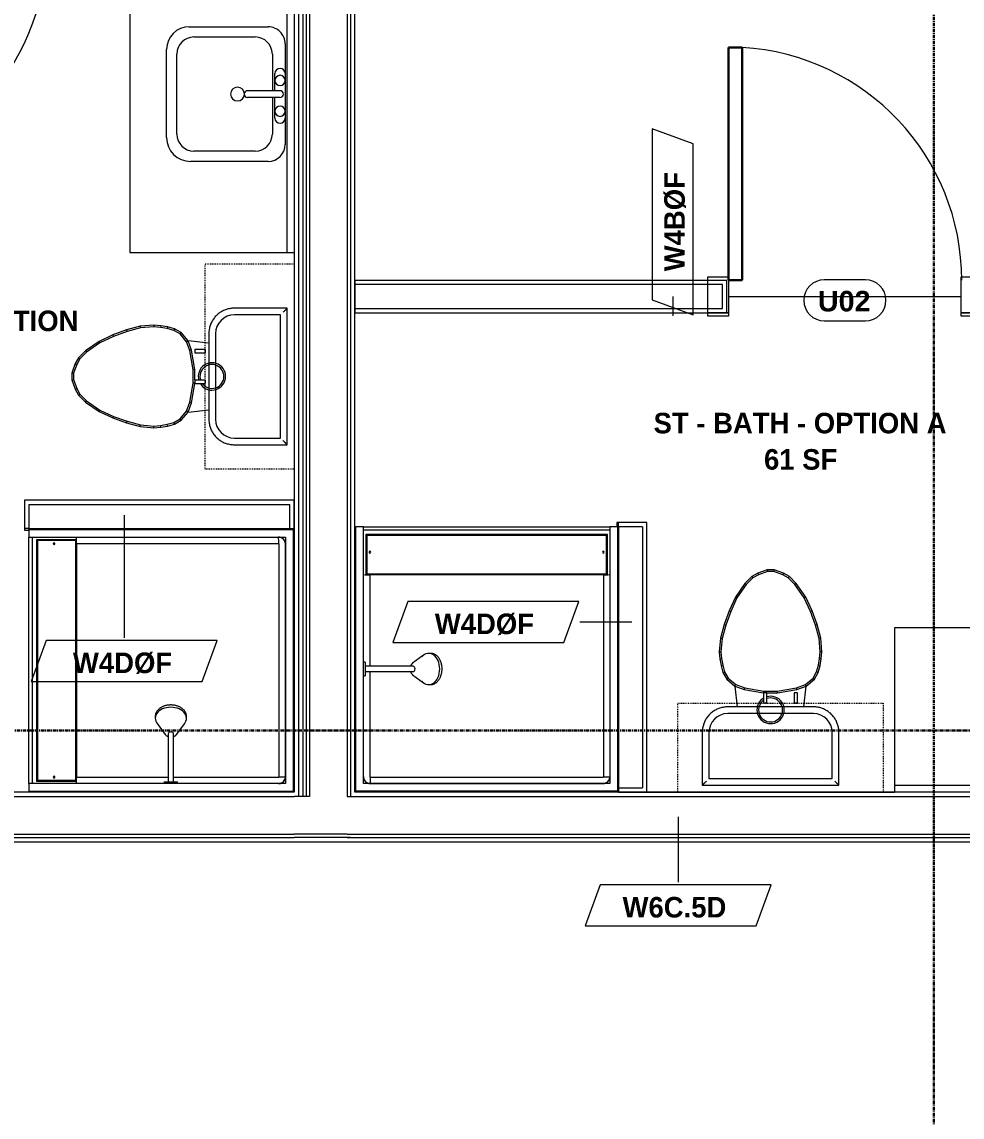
# Model space of a CAD drawing. Header units: inches. Extents: x -4058 to -1781, y 9814 to 12264.
# Drawn here: x -2960.5 to -2823.2, y 10410.7 to 10570.7 of the extents above; entities that cross this region are included whole.
import ezdxf

# ---------------------------------------------------------------- set-up
doc = ezdxf.new("R2010")
doc.units = ezdxf.units.IN
doc.header["$MEASUREMENT"] = 0
doc.linetypes.add('Dash', pattern=[0.25, 0.125, -0.125])
doc.linetypes.add('Grid Line 1_2_', pattern=[0.875, 0.5, -0.125, 0.125, -0.125])
for name, color, linetype, lineweight in [('0-1', 7, 'Continuous', 5), ('A-AREA-IDEN', 2, 'Continuous', 9), ('A-DOOR-3', 31, 'Continuous', 9), ('A-DOOR-4', 31, 'Continuous', 30), ('A-DOOR-IDEN', 31, 'Continuous', 9), ('A-FLOR-2', 192, 'Continuous', 9), ('A-WALL', 113, 'Continuous', 18), ('A-WALL-2', 250, 'Continuous', 18), ('A-WALL-3', 113, 'Continuous', 9), ('A-WALL-IDEN', 211, 'Continuous', 9), ('I-WALL-1', 7, 'Continuous', 9), ('P-SANR-FIXT', 6, 'Continuous', 9), ('Q-CASE', 31, 'Continuous', 9), ('Q-CASE-3', 31, 'Dash', 9), ('S-GRID-1', 1, 'Grid Line 1_2_', 30)]:
    doc.layers.add(name, color=color, linetype=linetype, lineweight=lineweight)
doc.styles.add('Arial_B', font='arialbd.ttf', dxfattribs={"height": 3})
doc.styles.add('Century Gothic_B_1', font='GOTHICB.TTF', dxfattribs={"height": 3})

# ---------------------------------------------------------------- blocks, each defined once
blk = doc.blocks.new('CTR - 1st Phase - Common Walls_rvt-1-UNIT PLANS - 1ST FLOOR')
at = {"layer": 'A-WALL-2'}
for p, q in [((-2920.14, 10813.49), (-2920.14, 10457.54)), ((-2919.51, 10813.49), (-2919.51, 10457.54)), ((-2919.01, 10813.49), (-2919.01, 10457.54)), ((-2918.51, 10813.49), (-2918.51, 10457.54)), ((-2913.01, 10813.49), (-2913.01, 10457.54)), ((-2912.51, 10813.49), (-2912.51, 10457.54)), ((-3037.45, 10457.54), (-2920.76, 10457.54)), ((-2920.14, 10457.54), (-2920.76, 10457.54)), ((-2919.51, 10457.54), (-2920.14, 10457.54)), ((-2919.01, 10457.54), (-2919.51, 10457.54)), ((-2918.51, 10457.54), (-2919.01, 10457.54)), ((-2913.01, 10457.54), (-2912.51, 10457.54)), ((-2912.51, 10457.54), (-2911.89, 10457.54)), ((-2911.89, 10457.54), (-2784.7, 10457.54)), ((-3037.45, 10452.04), (-2920.76, 10452.04)), ((-2918.51, 10452.04), (-2920.76, 10452.04)), ((-2913.01, 10452.04), (-2918.51, 10452.04)), ((-2913.01, 10452.04), (-2911.89, 10452.04)), ((-2911.89, 10452.04), (-2784.7, 10452.04)), ((-3037.45, 10451.54), (-2920.76, 10451.54)), ((-2913.01, 10451.54), (-2920.76, 10451.54)), ((-2912.51, 10451.54), (-2913.01, 10451.54)), ((-2913.01, 10451.54), (-2912.51, 10451.54)), ((-2912.51, 10451.54), (-2911.89, 10451.54)), ((-2911.89, 10451.54), (-2784.7, 10451.54))]:
    blk.add_line(p, q, dxfattribs=at)
at = {"layer": 'I-WALL-1'}
for p, q in [((-2920.76, 10813.49), (-2920.76, 10496.66)), ((-2911.89, 10496.91), (-2911.89, 10813.49)), ((-2959.51, 10458.16), (-3037.45, 10458.16)), ((-2784.7, 10458.16), (-2873.39, 10458.16)), ((-3037.45, 10450.91), (-2920.76, 10450.91)), ((-2920.76, 10450.91), (-2912.51, 10450.91)), ((-2912.51, 10450.91), (-2911.89, 10450.91)), ((-2911.89, 10450.91), (-2784.7, 10450.91))]:
    blk.add_line(p, q, dxfattribs=at)
blk = doc.blocks.new('CTR - 1st Phase - Structure_rvt-1-UNIT PLANS - 1ST FLOOR')
at = {"layer": 'S-GRID-1'}
for p, q in [((-2827.32, 9814.03), (-2827.32, 12247.5)), ((-1781.27, 10467.19), (-4041.78, 10467.19))]:
    blk.add_line(p, q, dxfattribs=at)
blk = doc.blocks.new('SWING - SINGLE - FLUSH - SWING - FLUSH - 2-10 x 6-8 - PRIVACY-4346070-UNIT PLANS - 1ST FLOOR')
at = {"layer": 'A-DOOR-3'}
for p, q in [((-20, 2.37), (-20, 2.87)), ((-20, 2.87), (-17, 2.87)), ((-20, 2.37), (-17, 2.37)), ((-20, -2.88), (-20, 2.37)), ((-17, 2.37), (-20, 2.37)), ((-17, 2.87), (-17, 2.37)), ((-17, 2.37), (-17, -2.88)), ((17, 2.37), (17, 2.87)), ((17, 2.87), (20, 2.87)), ((17, 2.37), (20, 2.37)), ((17, -2.88), (17, 2.37)), ((20, 2.37), (17, 2.37)), ((20, 2.87), (20, 2.37)), ((20, 2.37), (20, -2.88)), ((-17, -2.88), (-20, -2.88)), ((20, -2.88), (17, -2.88))]:
    blk.add_line(p, q, dxfattribs=at)
blk.add_arc((17, -2.38), 34.07, 180, 266.6343, dxfattribs=at)
at = {"layer": 'A-DOOR-4'}
for p, q in [((15, -2.38), (15, -36.38)), ((17, -2.38), (15, -2.38)), ((17, -2.38), (17, -36.38)), ((17, -36.38), (15, -36.38))]:
    blk.add_line(p, q, dxfattribs=at)
blk = doc.blocks.new('Toilet-Domestic-3D - Toilet-Domestic-3D-1352612-UNIT PLANS - 1ST FLOOR')
at = {"layer": 'P-SANR-FIXT'}
for p, q in [((-9.98, 19.48), (-9.98, 11.75)), ((9.98, 19.48), (-9.98, 19.48)), ((-9.86, 19.36), (-9.98, 19.48)), ((9.98, 19.48), (9.86, 19.36)), ((9.98, 11.75), (9.98, 19.48)), ((9, 18.5), (-9, 18.5)), ((-9, 18.5), (-9, 11.75)), ((-9, 18.5), (-9, 11.75)), ((9, 18.5), (-9, 18.5)), ((9, 11.75), (9, 18.5)), ((9, 11.75), (9, 18.5)), ((-6.25, 9), (6.25, 9)), ((-6.25, 9), (6.25, 9)), ((-6.25, 8.02), (6.25, 8.02)), ((-4.86, 8.02), (-5.21, 5)), ((5.21, 5), (4.86, 8.02)), ((-5.21, 5), (-6.4, 4)), ((-3.84, 5.5), (-5.21, 5)), ((-5.21, 5), (-5.08, 4.78)), ((-3.77, 5.26), (-5.08, 4.78)), ((-1, 6), (-3.84, 5.5)), ((-3.84, 5.5), (-3.77, 5.26)), ((-0.98, 5.75), (-3.77, 5.26)), ((-1, 6), (-0.98, 5.75)), ((0.56, 6), (-1, 6)), ((0.98, 5.75), (-0.98, 5.75)), ((1, 5.98), (0.98, 5.75)), ((3.77, 5.26), (0.98, 5.75)), ((3.84, 5.5), (1.05, 5.99)), ((3.84, 5.5), (3.77, 5.26)), ((5.08, 4.78), (3.77, 5.26)), ((5.21, 5), (3.84, 5.5)), ((5.21, 5), (5.08, 4.78)), ((6.4, 4), (5.21, 5)), ((-6.4, 4), (-6.97, 3)), ((-6.21, 3.84), (-6.73, 2.9)), ((-6.21, 3.84), (-6.4, 4)), ((-5.08, 4.78), (-6.21, 3.84)), ((6.21, 3.84), (5.08, 4.78)), ((6.4, 4), (6.21, 3.84)), ((6.73, 2.9), (6.21, 3.84)), ((6.97, 3), (6.4, 4)), ((-7.24, 2), (-7.41, 1)), ((-6.97, 3), (-7.24, 2)), ((-7.24, 2), (-6.99, 1.95)), ((-6.99, 1.95), (-7.16, 0.96)), ((-6.73, 2.9), (-6.99, 1.95)), ((-6.97, 3), (-6.73, 2.9)), ((6.97, 3), (6.73, 2.9)), ((6.99, 1.95), (6.73, 2.9)), ((7.24, 2), (6.97, 3)), ((7.24, 2), (6.99, 1.95)), ((7.16, 0.96), (6.99, 1.95)), ((7.41, 1), (7.24, 2)), ((-7.41, 1), (-7.5, 0)), ((-7.41, 1), (-7.16, 0.96)), ((-7.16, 0.96), (-7.25, 0)), ((7.41, 1), (7.16, 0.96)), ((7.25, 0), (7.16, 0.96)), ((7.5, 0), (7.25, 0)), ((7.5, 0), (7.41, 1)), ((-7.5, 0), (-7.25, 0)), ((-7.5, 0), (-7.33, -1.99)), ((-7.25, 0), (-7.08, -1.95)), ((7.08, -1.95), (7.25, 0)), ((7.33, -1.99), (7.5, 0)), ((-7.33, -1.99), (-7.08, -1.95)), ((-7.33, -1.99), (-6.79, -4)), ((-7.08, -1.95), (-6.55, -3.92)), ((6.55, -3.92), (7.08, -1.95)), ((6.79, -4), (7.33, -1.99)), ((7.33, -1.99), (7.08, -1.95)), ((-6.79, -4), (-6.55, -3.92)), ((-6.79, -4), (-6.06, -6)), ((-6.55, -3.92), (-5.83, -5.9)), ((5.83, -5.9), (6.55, -3.92)), ((6.06, -6), (6.79, -4)), ((6.79, -4), (6.55, -3.92)), ((-6.06, -6), (-5.83, -5.9)), ((-6.06, -6), (-5.13, -8)), ((-5.83, -5.9), (-4.91, -7.88)), ((4.91, -7.88), (5.83, -5.9)), ((5.13, -8), (6.06, -6)), ((6.06, -6), (5.83, -5.9)), ((-5.13, -8), (-4.91, -7.88)), ((-4.91, -7.88), (-3.55, -9.84)), ((3.55, -9.84), (4.91, -7.88)), ((5.13, -8), (4.91, -7.88)), ((-5.13, -8), (-3.74, -10)), ((3.74, -10), (5.13, -8)), ((-3.74, -10), (-3.55, -9.84)), ((-3.74, -10), (-2.74, -11)), ((-3.55, -9.84), (-2.59, -10.8)), ((-2.74, -11), (-2.59, -10.8)), ((-2.74, -11), (-1.87, -11.5)), ((-2.59, -10.8), (-1.77, -11.27)), ((1.77, -11.27), (2.59, -10.8)), ((1.87, -11.5), (2.74, -11)), ((2.59, -10.8), (3.55, -9.84)), ((2.74, -11), (2.59, -10.8)), ((2.74, -11), (3.74, -10)), ((3.74, -10), (3.55, -9.84)), ((-1.87, -11.5), (-1.77, -11.27)), ((-1.87, -11.5), (-0.5, -12)), ((-1.77, -11.27), (-0.46, -11.75)), ((-0.5, -12), (-0.46, -11.75)), ((-0.5, -12), (0.5, -12)), ((-0.46, -11.75), (0.46, -11.75)), ((0.46, -11.75), (1.77, -11.27)), ((0.5, -12), (0.46, -11.75)), ((0.5, -12), (1.87, -11.5)), ((1.87, -11.5), (1.77, -11.27))]:
    blk.add_line(p, q, dxfattribs=at)
at = {"layer": 'P-SANR-FIXT', "flags": 128}
for points in [[(-9.98, 11.75), (-9.97, 11.6), (-9.97, 11.45), (-9.95, 11.3), (-9.93, 11.16), (-9.9, 11.01), (-9.87, 10.86), (-9.83, 10.72), (-9.79, 10.58), (-9.74, 10.44), (-9.68, 10.3), (-9.62, 10.16), (-9.56, 10.03), (-9.48, 9.9), (-9.41, 9.77), (-9.33, 9.65), (-9.24, 9.52), (-9.15, 9.41), (-9.05, 9.29), (-8.95, 9.18), (-8.85, 9.08), (-8.74, 8.97), (-8.62, 8.88), (-8.51, 8.78), (-8.39, 8.7), (-8.26, 8.61), (-8.14, 8.54), (-8.01, 8.46), (-7.87, 8.4), (-7.74, 8.33), (-7.6, 8.28), (-7.46, 8.22), (-7.32, 8.18), (-7.17, 8.14), (-7.03, 8.11), (-6.88, 8.08), (-6.74, 8.05), (-6.59, 8.04), (-6.44, 8.03), (-6.29, 8.02), (-6.25, 8.02)], [(6.25, 8.02), (6.4, 8.03), (6.55, 8.03), (6.7, 8.05), (6.84, 8.07), (6.99, 8.1), (7.14, 8.13), (7.28, 8.17), (7.42, 8.21), (7.56, 8.26), (7.7, 8.32), (7.84, 8.38), (7.97, 8.44), (8.1, 8.52), (8.23, 8.59), (8.35, 8.67), (8.48, 8.76), (8.59, 8.85), (8.71, 8.95), (8.82, 9.05), (8.92, 9.15), (9.03, 9.26), (9.12, 9.38), (9.22, 9.49), (9.3, 9.61), (9.39, 9.74), (9.46, 9.86), (9.54, 9.99), (9.6, 10.13), (9.67, 10.26), (9.72, 10.4), (9.78, 10.54), (9.82, 10.68), (9.86, 10.83), (9.89, 10.97), (9.92, 11.12), (9.95, 11.26), (9.96, 11.41), (9.97, 11.56), (9.98, 11.71), (9.98, 11.75)]]:
    blk.add_lwpolyline(points, dxfattribs=at)
at = {"layer": 'P-SANR-FIXT'}
for centre, radius, start, end in [((-6.25, 11.75), 2.75, 180, 270), ((-6.25, 11.75), 2.75, 180, 270), ((6.25, 11.75), 2.75, 270, 360), ((6.25, 11.75), 2.75, 270, 360), ((0, 8.48), 2, 360, 286.863), ((0, 8.48), 1.75, 360, 289.017), ((0, 8.48), 2, 302.0714, 360), ((0, 8.48), 1.75, 308.7554, 360)]:
    blk.add_arc(centre, radius, start, end, dxfattribs=at)
for points in [[(-9.98, 19.48), (-9.98, 19.48), (-9.98, 19.48), (-9.98, 19.48)], [(9.98, 19.48), (9.98, 19.48), (9.98, 19.48), (9.98, 19.48)]]:
    blk.add_open_spline(points, degree=3, dxfattribs=at)
for points, knots in [([(-9.37, 18.87), (-9.41, 18.91), (-9.47, 18.97), (-9.55, 19.05), (-9.6, 19.1), (-9.66, 19.16), (-9.71, 19.21), (-9.75, 19.25), (-9.78, 19.28), (-9.8, 19.3), (-9.82, 19.32), (-9.85, 19.35), (-9.86, 19.36), (-9.86, 19.36)], [0, 0, 0, 0, 0.166667, 0.25, 0.333333, 0.416667, 0.5, 0.583333, 0.666667, 0.708333, 0.75, 0.833333, 1, 1, 1, 1]), ([(9.86, 19.36), (9.86, 19.36), (9.85, 19.35), (9.82, 19.32), (9.8, 19.3), (9.78, 19.28), (9.75, 19.25), (9.71, 19.21), (9.66, 19.16), (9.6, 19.1), (9.55, 19.05), (9.47, 18.97), (9.41, 18.91), (9.37, 18.87)], [-1, -1, -1, -1, -0.833333, -0.75, -0.708333, -0.666667, -0.583333, -0.5, -0.416667, -0.333333, -0.25, -0.166667, 0, 0, 0, 0])]:
    blk.add_open_spline(points, degree=3, knots=knots, dxfattribs=at)
blk = doc.blocks.new('Bath Vanity - Bath Vanity 48_-3150017-UNIT PLANS - 1ST FLOOR')
at = {"layer": 'Q-CASE'}
for p, q in [((24.74, 24), (-23.26, 24)), ((-23.26, 24), (-23.26, 1)), ((24.74, 1), (24.74, 24))]:
    blk.add_line(p, q, dxfattribs=at)
blk = doc.blocks.new('BATHROOM MIRROR - BATHROOM MIRROR 48_-3123886-UNIT PLANS - 1ST FLOOR')
at = {"layer": 'Q-CASE'}
for p, q in [((-23.26, -23), (24.74, -23)), ((-23.26, -23), (-23.26, -24)), ((24.74, -24), (24.74, -23)), ((24.74, -24), (-23.26, -24))]:
    blk.add_line(p, q, dxfattribs=at)
blk = doc.blocks.new('300 Series Wall Hung Cabinet_326 - 30_-2909953-UNIT PLANS - 1ST FLOOR')
at = {"layer": 'Q-CASE'}
for p, q in [((-2.01, 14.69), (-2.5, 14.69)), ((-2.5, 14.69), (-2.5, 13.19)), ((-2.01, 13.19), (-2.01, 14.69)), ((2.49, 14.69), (2, 14.69)), ((2, 14.69), (2, 13.19)), ((2.49, 13.19), (2.49, 14.69)), ((-2.01, 13.19), (-2.5, 13.19)), ((2.49, 13.19), (2, 13.19))]:
    blk.add_line(p, q, dxfattribs=at)
at = {"layer": 'Q-CASE-3'}
for p, q in [((-15, 0.19), (-15, 13.19)), ((-15, 13.19), (15, 13.19)), ((15, 13.19), (15, 0.19)), ((15, 0.19), (-15, 0.19))]:
    blk.add_line(p, q, dxfattribs=at)
blk = doc.blocks.new('M_Sink Vanity-Square - 500 x 440mm-1372835-UNIT PLANS - 1ST FLOOR')
at = {"layer": 'P-SANR-FIXT'}
for p, q in [((-5.72, 10.23), (7.14, 10.23)), ((-5.22, 8.73), (6.46, 8.73)), ((-9.22, -4.59), (-9.22, 6.73)), ((10.46, 6.91), (10.46, -4.59)), ((-7.72, -2.72), (-7.72, 6.23)), ((8.96, 6.23), (8.96, -2.72)), ((0.12, -6.33), (0.12, -1.59)), ((1.12, -6.33), (1.12, -1.59)), ((0.12, -5.22), (-5.22, -5.22)), ((-2.88, -5.59), (0.12, -5.59)), ((6.46, -5.22), (1.12, -5.22)), ((1.12, -5.59), (3.62, -5.59)), ((7.96, -7.09), (-6.72, -7.09)), ((3.62, -7.09), (-2.88, -7.09))]:
    blk.add_line(p, q, dxfattribs=at)
for centre, radius, start, end in [((-5.72, 6.73), 3.5, 90, 180), ((7.14, 6.91), 3.32, 360, 90), ((-5.22, 6.23), 2.5, 90, 180), ((6.46, 6.23), 2.5, 360, 90), ((0.62, -0.13), 1, 360, 180), ((0.62, -0.13), 1, 180, 0), ((0.62, -1.59), 0.5, 360, 180), ((-5.22, -2.72), 2.5, 180, 270), ((6.46, -2.72), 2.5, 270, 360), ((-6.72, -4.59), 2.5, 180, 270), ((7.96, -4.59), 2.5, 270, 0), ((-2.88, -6.34), 0.75, 90, 270), ((-1.88, -6.34), 0.75, 360, 180), ((-1.88, -6.34), 0.75, 180, 0), ((0.62, -6.33), 0.5, 180, 0), ((2.62, -6.34), 0.75, 0, 180), ((2.62, -6.34), 0.75, 180, 0), ((3.62, -6.34), 0.75, 270, 90)]:
    blk.add_arc(centre, radius, start, end, dxfattribs=at)
blk = doc.blocks.new('SWING - SINGLE - FLUSH - SWING - FLUSH - 2-10 x 6-8 - PASSAGE-4346082-UNIT PLANS - 1ST FLOOR')
at = {"layer": 'A-DOOR-3'}
for p, q in [((-20, 2.37), (-20, 2.87)), ((-20, 2.87), (-17, 2.87)), ((-20, 2.37), (-17, 2.37)), ((-20, -2.88), (-20, 2.37)), ((-17, 2.37), (-20, 2.37)), ((-17, 2.87), (-17, 2.37)), ((-17, 2.37), (-17, -2.88)), ((17, 2.37), (17, 2.87)), ((17, 2.87), (20, 2.87)), ((17, 2.37), (20, 2.37)), ((17, -2.88), (17, 2.37)), ((20, 2.37), (17, 2.37)), ((20, 2.87), (20, 2.37)), ((20, 2.37), (20, -2.38)), ((-17, -2.88), (-20, -2.88)), ((20, -2.88), (17, -2.88))]:
    blk.add_line(p, q, dxfattribs=at)
blk.add_arc((17, -2.38), 34.07, 180, 266.6343, dxfattribs=at)
at = {"layer": 'A-DOOR-4'}
for p, q in [((15, -2.38), (15, -36.38)), ((17, -2.38), (15, -2.38)), ((17, -2.38), (17, -36.38)), ((17, -36.38), (15, -36.38))]:
    blk.add_line(p, q, dxfattribs=at)
blk = doc.blocks.new('The Shower - The Shower-4050272-UNIT PLANS - 1ST FLOOR')
at = {"layer": 'P-SANR-FIXT'}
for p, q in [((0, -0.5), (38.5, -0.5)), ((0, -39.25), (0, -0.5)), ((0.12, -39.25), (0.12, -0.63)), ((0.12, -0.63), (38.38, -0.63)), ((38.38, -0.63), (38.38, -39.25)), ((38.5, -0.5), (38.5, -39.25)), ((1.25, -39.25), (1.25, -1.75)), ((1.25, -1.75), (37.25, -1.75)), ((1.3, -2.43), (1.28, -2.51)), ((1.38, -2.26), (1.37, -2.28)), ((1.42, -2.2), (1.4, -2.23)), ((1.58, -2.01), (1.51, -2.08)), ((1.73, -1.9), (1.7, -1.92)), ((2.01, -1.78), (1.93, -1.8)), ((2.2, -32.27), (2.2, -2.75)), ((36.25, -1.77), (2.25, -1.77)), ((36.25, -2.7), (2.25, -2.7)), ((36.25, -1.77), (36.25, -1.75)), ((36.3, -18.11), (36.3, -2.75)), ((36.57, -1.8), (36.49, -1.78)), ((36.8, -1.92), (36.77, -1.9)), ((36.99, -2.08), (36.92, -2.01)), ((37.1, -2.23), (37.08, -2.2)), ((37.13, -2.28), (37.12, -2.26)), ((37.22, -2.51), (37.2, -2.43)), ((37.25, -1.75), (37.25, -17.52)), ((36.3, -32.27), (36.3, -18.89)), ((37.25, -19.48), (37.25, -39.25)), ((1.62, -32.27), (1.62, -38.13)), ((36.75, -32.38), (1.75, -32.38)), ((1.75, -32.38), (1.75, -38)), ((2.2, -32.27), (36.3, -32.27)), ((36.75, -38), (36.75, -32.38)), ((36.88, -38.13), (36.88, -32.27)), ((1.62, -38.13), (36.88, -38.13)), ((1.75, -38), (36.75, -38)), ((0.12, -39.25), (0, -39.25)), ((0.12, -39.25), (1.25, -39.25)), ((1.25, -38.75), (37.25, -38.75)), ((1.25, -39.25), (1.25, -38.75)), ((37.25, -39.25), (1.25, -39.25)), ((37.25, -38.75), (37.25, -39.25)), ((37.25, -39.25), (38.38, -39.25)), ((38.5, -39.25), (38.38, -39.25))]:
    blk.add_line(p, q, dxfattribs=at)
for centre, radius, start, end in [((2.25, -2.75), 1, 90, 180), ((36.25, -2.75), 1, 0, 90), ((2.2, -35.56), 0.125, 0, 180), ((2.2, -35.56), 0.125, 180, 0), ((36.3, -35.56), 0.125, 0, 180), ((36.3, -35.56), 0.125, 180, 0)]:
    blk.add_arc(centre, radius, start, end, dxfattribs=at)
for centre, major_axis, start_param, end_param in [((2.2, -32.28), (0.95, 0), 1.570796, 3.141593), ((36.3, -32.28), (-0.95, 0), 3.141593, 4.712389)]:
    blk.add_ellipse(centre, major_axis=major_axis, ratio=0.019505, start_param=start_param, end_param=end_param, dxfattribs=at)
for points, knots in [([(2.25, -1.77), (2.19, -1.77), (2.06, -1.78), (1.8, -1.86), (1.53, -2.04), (1.34, -2.32), (1.26, -2.57), (1.25, -2.7), (1.25, -2.77)], [-0.001856, -0.001856, -0.001856, -0.001856, 0.123376, 0.248608, 0.499072, 0.749536, 0.874768, 1, 1, 1, 1]), ([(1.38, -2.25), (1.41, -2.21), (1.47, -2.12), (1.55, -2.04), (1.59, -2)], [-0.666048, -0.666048, -0.666048, -0.666048, -0.5714286, -0.4597287, -0.4597287, -0.4597287, -0.4597287]), ([(1.75, -1.88), (1.77, -1.87), (1.86, -1.82), (2.03, -1.77), (2.17, -1.75), (2.25, -1.75)], [-0.332096, -0.332096, -0.332096, -0.332096, -0.2857143, -0.1428571, 0, 0, 0, 0]), ([(2.25, -2.7), (2.24, -2.7), (2.24, -2.7), (2.23, -2.7), (2.22, -2.71), (2.22, -2.71), (2.21, -2.72), (2.21, -2.73), (2.2, -2.74), (2.2, -2.74), (2.2, -2.75), (2.2, -2.75)], [-1, -1, -1, -1, -0.833333, -0.75, -0.666667, -0.583333, -0.416667, -0.333333, -0.208333, -0.083333, 0, 0, 0, 0]), ([(36.25, -1.75), (36.31, -1.75), (36.42, -1.76), (36.59, -1.8), (36.7, -1.85), (36.75, -1.88)], [-1, -1, -1, -1, -0.8928571, -0.7857143, -0.6665409, -0.6665409, -0.6665409, -0.6665409]), ([(37.25, -2.77), (37.25, -2.7), (37.24, -2.57), (37.16, -2.32), (36.98, -2.04), (36.7, -1.86), (36.45, -1.78), (36.32, -1.77), (36.25, -1.77)], [-0.001856, -0.001856, -0.001856, -0.001856, 0.123376, 0.248608, 0.499072, 0.749536, 0.874768, 1, 1, 1, 1]), ([(36.3, -2.75), (36.3, -2.74), (36.3, -2.74), (36.3, -2.73), (36.29, -2.72), (36.29, -2.72), (36.28, -2.71), (36.27, -2.71), (36.26, -2.7), (36.26, -2.7), (36.25, -2.7), (36.25, -2.7)], [-1, -1, -1, -1, -0.833333, -0.75, -0.666667, -0.583333, -0.416667, -0.333333, -0.208333, -0.083333, 0, 0, 0, 0]), ([(36.75, -1.88), (36.79, -1.91), (36.89, -1.97), (36.97, -2.05), (37.01, -2.11)], [-0.666048, -0.666048, -0.666048, -0.666048, -0.5714286, -0.4462442, -0.4462442, -0.4462442, -0.4462442]), ([(37.12, -2.25), (37.13, -2.27), (37.16, -2.33), (37.18, -2.38), (37.19, -2.42)], [-0.332096, -0.332096, -0.332096, -0.332096, -0.2857143, -0.2167295, -0.2167295, -0.2167295, -0.2167295])]:
    blk.add_open_spline(points, degree=3, knots=knots, dxfattribs=at)
for points in [[(1.25, -2.75), (1.25, -2.74), (1.25, -2.72), (1.25, -2.71)], [(2.2, -2.75), (2.12, -2.75), (1.95, -2.75), (1.72, -2.75), (1.52, -2.76), (1.37, -2.76), (1.27, -2.76), (1.25, -2.77), (1.25, -2.77)], [(1.35, -2.32), (1.36, -2.3), (1.37, -2.27), (1.38, -2.25)], [(1.63, -1.97), (1.67, -1.94), (1.71, -1.91), (1.75, -1.88)], [(36.25, -2.7), (36.25, -2.62), (36.25, -2.45), (36.25, -2.22), (36.25, -2.03), (36.25, -1.88), (36.25, -1.82), (36.25, -1.8)], [(37.05, -2.15), (37.07, -2.18), (37.09, -2.21), (37.12, -2.25)], [(37.25, -2.67), (37.25, -2.7), (37.25, -2.72), (37.25, -2.75)]]:
    blk.add_open_spline(points, degree=3, dxfattribs=at)
blk = doc.blocks.new('Shower Head - Shower Head-3260035-UNIT PLANS - 1ST FLOOR')
at = {"layer": 'P-SANR-FIXT'}
for p, q in [((-2.28, 9.81), (-2.28, 9.54)), ((2.28, 9.54), (2.28, 9.81)), ((-2.02, 8.78), (-0.84, 7.19)), ((0.84, 7.19), (2.02, 8.78)), ((-0.39, 7.27), (-0.39, 6.01)), ((0.39, 6.01), (0.39, 7.27)), ((-0.98, 0.26), (-0.98, 0)), ((-0.98, 0.26), (0.98, 0.26)), ((-0.39, 1), (-0.39, 0.26)), ((0.39, 0.26), (0.39, 1)), ((0.98, 0), (0.98, 0.26)), ((0.98, 0), (-0.98, 0))]:
    blk.add_line(p, q, dxfattribs=at)
at = {"layer": 'P-SANR-FIXT', "flags": 128}
for points in [[(0, 11.49), (-0.09, 11.49), (-0.18, 11.48), (-0.27, 11.48), (-0.35, 11.47), (-0.44, 11.46), (-0.53, 11.44), (-0.62, 11.43), (-0.7, 11.41), (-0.79, 11.39), (-0.87, 11.36), (-0.95, 11.34), (-1.03, 11.31), (-1.11, 11.28), (-1.19, 11.25), (-1.26, 11.21), (-1.34, 11.17), (-1.41, 11.13), (-1.48, 11.09), (-1.55, 11.05), (-1.61, 11), (-1.68, 10.95), (-1.74, 10.9), (-1.8, 10.85), (-1.85, 10.8), (-1.9, 10.74), (-1.95, 10.69), (-2, 10.63), (-2.04, 10.57), (-2.08, 10.51), (-2.12, 10.44), (-2.15, 10.38), (-2.18, 10.31), (-2.21, 10.25), (-2.23, 10.18), (-2.25, 10.11), (-2.26, 10.04), (-2.27, 9.97), (-2.28, 9.9), (-2.28, 9.83), (-2.28, 9.81)], [(2.28, 9.81), (2.28, 9.88), (2.28, 9.95), (2.27, 10.02), (2.25, 10.09), (2.24, 10.16), (2.21, 10.23), (2.19, 10.3), (2.16, 10.36), (2.13, 10.43), (2.09, 10.49), (2.05, 10.55), (2.01, 10.61), (1.97, 10.67), (1.92, 10.73), (1.86, 10.79), (1.81, 10.84), (1.75, 10.89), (1.69, 10.94), (1.63, 10.99), (1.57, 11.04), (1.5, 11.08), (1.43, 11.12), (1.36, 11.16), (1.28, 11.2), (1.21, 11.24), (1.13, 11.27), (1.05, 11.3), (0.97, 11.33), (0.89, 11.36), (0.81, 11.38), (0.72, 11.4), (0.64, 11.42), (0.55, 11.44), (0.47, 11.45), (0.38, 11.46), (0.29, 11.47), (0.2, 11.48), (0.11, 11.49), (0.02, 11.49), (0, 11.49)], [(-0.84, 7.19), (-0.81, 7.16), (-0.79, 7.13), (-0.76, 7.1), (-0.73, 7.08), (-0.7, 7.05), (-0.68, 7.03), (-0.65, 7.01), (-0.62, 6.98), (-0.59, 6.97), (-0.56, 6.95), (-0.53, 6.93), (-0.49, 6.91), (-0.46, 6.9), (-0.43, 6.89), (-0.4, 6.87)], [(0.39, 6.87), (0.43, 6.88), (0.46, 6.9), (0.49, 6.91), (0.52, 6.93), (0.55, 6.94), (0.58, 6.96), (0.61, 6.98), (0.64, 7), (0.67, 7.03), (0.7, 7.05), (0.73, 7.07), (0.76, 7.1), (0.78, 7.13), (0.81, 7.16), (0.83, 7.19), (0.84, 7.19)], [(-0.39, 6.01), (-0.39, 5.81), (-0.39, 5.6), (-0.39, 5.38), (-0.39, 5.15), (-0.39, 4.92), (-0.39, 4.68), (-0.39, 4.43), (-0.39, 4.18), (-0.39, 3.93), (-0.39, 3.67), (-0.39, 3.4), (-0.39, 3.13), (-0.39, 2.86), (-0.39, 2.59), (-0.39, 2.31), (-0.39, 2.03), (-0.39, 1.75), (-0.39, 1.46), (-0.39, 1.18), (-0.39, 1)], [(0.39, 1), (0.39, 1.29), (0.39, 1.57), (0.39, 1.85), (0.39, 2.13), (0.39, 2.41), (0.39, 2.69), (0.39, 2.96), (0.39, 3.23), (0.39, 3.5), (0.39, 3.76), (0.39, 4.02), (0.39, 4.27), (0.39, 4.52), (0.39, 4.77), (0.39, 5), (0.39, 5.23), (0.39, 5.46), (0.39, 5.67), (0.39, 5.88), (0.39, 6.01)]]:
    blk.add_lwpolyline(points, dxfattribs=at)
at = {"layer": 'P-SANR-FIXT'}
for centre, major_axis, start_param, end_param in [((0, 9.54), (-2.28, 0), 4.712389, 6.956384), ((0, 9.54), (2.28, 0), 5.609987, 7.853982), ((0, 7.27), (-0.394, 0), 4.712389, 6.283185), ((0, 7.27), (0.394, 0), 0, 1.570796)]:
    blk.add_ellipse(centre, major_axis=major_axis, ratio=0.707107, start_param=start_param, end_param=end_param, dxfattribs=at)
blk = doc.blocks.new('The Shower - The Shower-V71-UNIT PLANS - 1ST FLOOR')
at = {"layer": 'P-SANR-FIXT'}
for p, q in [((0, -0.5), (38.5, -0.5)), ((0, -39.25), (0, -0.5)), ((0.12, -39.25), (0.12, -0.63)), ((0.12, -0.63), (38.38, -0.63)), ((38.38, -0.63), (38.38, -39.25)), ((38.5, -0.5), (38.5, -39.25)), ((1.25, -39.25), (1.25, -1.75)), ((1.25, -1.75), (37.25, -1.75)), ((1.3, -2.43), (1.28, -2.51)), ((1.42, -2.2), (1.4, -2.23)), ((1.58, -2.01), (1.51, -2.08)), ((1.73, -1.9), (1.7, -1.92)), ((2.01, -1.78), (1.93, -1.8)), ((2.2, -32.27), (2.2, -2.75)), ((36.25, -1.77), (2.25, -1.77)), ((36.25, -2.7), (2.25, -2.7)), ((36.25, -1.77), (36.25, -1.75)), ((36.3, -18.11), (36.3, -2.75)), ((36.57, -1.8), (36.49, -1.78)), ((36.8, -1.92), (36.77, -1.9)), ((36.99, -2.08), (36.92, -2.01)), ((37.1, -2.23), (37.08, -2.2)), ((37.22, -2.51), (37.2, -2.43)), ((37.25, -1.75), (37.25, -17.52)), ((36.3, -32.27), (36.3, -18.89)), ((37.25, -19.48), (37.25, -39.25)), ((1.62, -32.27), (1.62, -38.13)), ((36.75, -32.38), (1.75, -32.38)), ((1.75, -32.38), (1.75, -38)), ((2.2, -32.27), (36.3, -32.27)), ((36.75, -38), (36.75, -32.38)), ((36.88, -38.13), (36.88, -32.27)), ((1.62, -38.13), (36.88, -38.13)), ((1.75, -38), (36.75, -38)), ((0.12, -39.25), (0, -39.25)), ((0.12, -39.25), (1.25, -39.25)), ((1.25, -38.75), (37.25, -38.75)), ((1.25, -39.25), (1.25, -38.75)), ((37.25, -39.25), (1.25, -39.25)), ((37.25, -38.75), (37.25, -39.25)), ((37.25, -39.25), (38.38, -39.25)), ((38.5, -39.25), (38.38, -39.25))]:
    blk.add_line(p, q, dxfattribs=at)
for centre, radius, start, end in [((2.25, -2.75), 1, 90, 180), ((36.25, -2.75), 1, 0, 90), ((2.2, -35.56), 0.125, 0, 180), ((2.2, -35.56), 0.125, 180, 0), ((36.3, -35.56), 0.125, 0, 180), ((36.3, -35.56), 0.125, 180, 0)]:
    blk.add_arc(centre, radius, start, end, dxfattribs=at)
for centre, major_axis, start_param, end_param in [((2.2, -32.28), (0.95, 0), 1.570796, 3.141593), ((36.3, -32.28), (-0.95, 0), 3.141593, 4.712389)]:
    blk.add_ellipse(centre, major_axis=major_axis, ratio=0.019505, start_param=start_param, end_param=end_param, dxfattribs=at)
for points, knots in [([(2.25, -1.77), (2.19, -1.77), (2.06, -1.78), (1.8, -1.86), (1.53, -2.04), (1.34, -2.32), (1.26, -2.57), (1.25, -2.7), (1.25, -2.77)], [-0.001856, -0.001856, -0.001856, -0.001856, 0.123376, 0.248608, 0.499072, 0.749536, 0.874768, 1, 1, 1, 1]), ([(1.38, -2.25), (1.41, -2.21), (1.47, -2.12), (1.55, -2.04), (1.59, -2)], [-0.666048, -0.666048, -0.666048, -0.666048, -0.5714286, -0.4597287, -0.4597287, -0.4597287, -0.4597287]), ([(1.75, -1.88), (1.77, -1.87), (1.86, -1.82), (2.03, -1.77), (2.17, -1.75), (2.25, -1.75)], [-0.332096, -0.332096, -0.332096, -0.332096, -0.2857143, -0.1428571, 0, 0, 0, 0]), ([(2.25, -2.7), (2.24, -2.7), (2.24, -2.7), (2.23, -2.7), (2.22, -2.71), (2.22, -2.71), (2.21, -2.72), (2.21, -2.73), (2.2, -2.74), (2.2, -2.74), (2.2, -2.75), (2.2, -2.75)], [-1, -1, -1, -1, -0.833333, -0.75, -0.666667, -0.583333, -0.416667, -0.333333, -0.208333, -0.083333, 0, 0, 0, 0]), ([(36.25, -1.75), (36.31, -1.75), (36.42, -1.76), (36.59, -1.8), (36.7, -1.85), (36.75, -1.88)], [-1, -1, -1, -1, -0.8928571, -0.7857143, -0.6665409, -0.6665409, -0.6665409, -0.6665409]), ([(37.25, -2.77), (37.25, -2.7), (37.24, -2.57), (37.16, -2.32), (36.98, -2.04), (36.7, -1.86), (36.45, -1.78), (36.32, -1.77), (36.25, -1.77)], [-0.001856, -0.001856, -0.001856, -0.001856, 0.123376, 0.248608, 0.499072, 0.749536, 0.874768, 1, 1, 1, 1]), ([(36.3, -2.75), (36.3, -2.74), (36.3, -2.74), (36.3, -2.73), (36.29, -2.72), (36.29, -2.72), (36.28, -2.71), (36.27, -2.71), (36.26, -2.7), (36.26, -2.7), (36.25, -2.7), (36.25, -2.7)], [-1, -1, -1, -1, -0.833333, -0.75, -0.666667, -0.583333, -0.416667, -0.333333, -0.208333, -0.083333, 0, 0, 0, 0]), ([(36.75, -1.88), (36.79, -1.91), (36.89, -1.97), (36.97, -2.05), (37.01, -2.11)], [-0.666048, -0.666048, -0.666048, -0.666048, -0.5714286, -0.4462442, -0.4462442, -0.4462442, -0.4462442]), ([(37.12, -2.25), (37.13, -2.27), (37.16, -2.33), (37.18, -2.38), (37.19, -2.42)], [-0.332096, -0.332096, -0.332096, -0.332096, -0.2857143, -0.2167295, -0.2167295, -0.2167295, -0.2167295])]:
    blk.add_open_spline(points, degree=3, knots=knots, dxfattribs=at)
for points in [[(1.25, -2.75), (1.25, -2.74), (1.25, -2.72), (1.25, -2.71)], [(2.2, -2.75), (2.12, -2.75), (1.95, -2.75), (1.72, -2.75), (1.52, -2.76), (1.37, -2.76), (1.27, -2.76), (1.25, -2.77), (1.25, -2.77)], [(1.35, -2.32), (1.36, -2.3), (1.37, -2.27), (1.38, -2.25)], [(1.63, -1.97), (1.67, -1.94), (1.71, -1.91), (1.75, -1.88)], [(36.25, -2.7), (36.25, -2.62), (36.25, -2.45), (36.25, -2.22), (36.25, -2.03), (36.25, -1.88), (36.25, -1.82), (36.25, -1.8)], [(37.05, -2.15), (37.07, -2.18), (37.09, -2.21), (37.12, -2.25)], [(37.25, -2.67), (37.25, -2.7), (37.25, -2.72), (37.25, -2.75)]]:
    blk.add_open_spline(points, degree=3, dxfattribs=at)
blk = doc.blocks.new('Wall Tag - Arch Wall-3956453-UNIT PLANS - 1ST FLOOR')
at = {"layer": 'A-WALL-IDEN'}
for p, q in [((-0.3561, 0.0937), (-0.4244, -0.0937)), ((0.4244, 0.0937), (-0.3561, 0.0937)), ((0.3561, -0.0937), (0.4244, 0.0937)), ((-0.4244, -0.0937), (0.3561, -0.0937))]:
    blk.add_line(p, q, dxfattribs=at)
blk = doc.blocks.new('Door Tag - Type Mark-2601225-UNIT PLANS - 1ST FLOOR')
at = {"layer": 'A-DOOR-IDEN'}
for p, q in [((0.09375, 0.09375), (-0.09375, 0.09375)), ((-0.09375, -0.09375), (0.09375, -0.09375))]:
    blk.add_line(p, q, dxfattribs=at)
for centre, start, end in [((-0.09375, 0), 90, 270), ((0.09375, 0), 270, 90)]:
    blk.add_arc(centre, 0.09375, start, end, dxfattribs=at)

msp = doc.modelspace()

# ---------------------------------------------------------------- linework, layer by layer
at = {"layer": 'A-FLOR-2'}
for p, q in [((-2857.32, 10530.54), (-2823.32, 10530.54)), ((-2869.26, 10458.17), (-2833.07, 10458.17))]:
    msp.add_line(p, q, dxfattribs=at)
at = {"layer": 'A-WALL'}
for p, q in [((-2858.2, 10532.29), (-2911.89, 10532.29)), ((-2858.2, 10528.79), (-2858.2, 10532.29)), ((-2911.89, 10528.79), (-2858.2, 10528.79)), ((-2959.51, 10500.16), (-2959.51, 10496.66)), ((-2959.51, 10500.16), (-2921.39, 10500.16)), ((-2921.39, 10496.66), (-2921.39, 10500.16)), ((-2959.51, 10496.66), (-2960.14, 10496.66)), ((-2873.39, 10496.91), (-2873.39, 10497.54)), ((-2869.89, 10496.91), (-2873.39, 10496.91)), ((-2869.89, 10496.91), (-2869.89, 10458.79)), ((-2873.39, 10458.79), (-2869.89, 10458.79))]:
    msp.add_line(p, q, dxfattribs=at)
at = {"layer": 'A-WALL-3'}
for p, q in [((-2857.57, 10532.91), (-2911.89, 10532.91)), ((-2911.89, 10532.91), (-2911.89, 10528.16)), ((-2857.57, 10528.16), (-2857.57, 10532.91)), ((-2911.89, 10528.16), (-2857.57, 10528.16)), ((-2920.76, 10500.79), (-2960.14, 10500.79)), ((-2960.14, 10500.79), (-2960.14, 10496.41)), ((-2920.76, 10496.66), (-2920.76, 10500.79)), ((-2960.14, 10496.41), (-2959.51, 10496.41)), ((-2869.26, 10497.54), (-2873.64, 10497.54)), ((-2873.64, 10497.54), (-2873.64, 10496.91)), ((-2869.26, 10458.16), (-2869.26, 10497.54)), ((-2873.39, 10458.16), (-2869.26, 10458.16))]:
    msp.add_line(p, q, dxfattribs=at)
at = {"layer": 'A-WALL-IDEN'}
for p, q in [((-2865.46, 10530.54), (-2865.46, 10527.73)), ((-2945.59, 10498.6), (-2945.59, 10480.73)), ((-2871.45, 10483), (-2879.01, 10483)), ((-2864.66, 10454.54), (-2864.66, 10445.03))]:
    msp.add_line(p, q, dxfattribs=at)

# ---------------------------------------------------------------- block references
at = {"layer": '0-1'}
for name in ['CTR - 1st Phase - Structure_rvt-1-UNIT PLANS - 1ST FLOOR', 'CTR - 1st Phase - Common Walls_rvt-1-UNIT PLANS - 1ST FLOOR']:
    msp.add_blockref(name, (0, 0), dxfattribs=at)
at = {"layer": 'A-DOOR-3'}
for name, p, rotation in [('SWING - SINGLE - FLUSH - SWING - FLUSH - 2-10 x 6-8 - PASSAGE-4346082-UNIT PLANS - 1ST FLOOR', (-2993.32, 10565.16), 89.99999999998593), ('SWING - SINGLE - FLUSH - SWING - FLUSH - 2-10 x 6-8 - PRIVACY-4346070-UNIT PLANS - 1ST FLOOR', (-2840.32, 10530.54), 180)]:
    msp.add_blockref(name, p, dxfattribs=dict(at, rotation=rotation))
at = {"layer": 'A-DOOR-IDEN', "xscale": 31.99999999999999, "yscale": 31.99999999999999, "zscale": 31.99999999999999}
msp.add_blockref('Door Tag - Type Mark-2601225-UNIT PLANS - 1ST FLOOR', (-2840.32, 10530), dxfattribs=at)
at = {"layer": 'A-WALL-IDEN', "xscale": 31.99999999999999, "yscale": 31.99999999999999, "zscale": 31.99999999999999, "rotation": 89.99999999999955}
msp.add_blockref('Wall Tag - Arch Wall-3956453-UNIT PLANS - 1ST FLOOR', (-2865.46, 10541.46), dxfattribs=at)
at = {"layer": 'A-WALL-IDEN', "xscale": 31.99999999999999, "yscale": 31.99999999999999, "zscale": 31.99999999999999}
for p in [(-2892.74, 10483), (-2945.59, 10477.31), (-2864.66, 10441.62)]:
    msp.add_blockref('Wall Tag - Arch Wall-3956453-UNIT PLANS - 1ST FLOOR', p, dxfattribs=at)
at = {"layer": 'P-SANR-FIXT'}
for name, p, rotation in [('M_Sink Vanity-Square - 500 x 440mm-1372835-UNIT PLANS - 1ST FLOOR', (-2929.16, 10559.5), 90.00000000012592), ('Toilet-Domestic-3D - Toilet-Domestic-3D-1352612-UNIT PLANS - 1ST FLOOR', (-2941.24, 10518.88), 270.0000000002111), ('The Shower - The Shower-V71-UNIT PLANS - 1ST FLOOR', (-2920.26, 10496.66), 269.9999999998429), ('The Shower - The Shower-4050272-UNIT PLANS - 1ST FLOOR', (-2873.39, 10457.66), 180), ('Toilet-Domestic-3D - Toilet-Domestic-3D-1352612-UNIT PLANS - 1ST FLOOR', (-2851.17, 10478.65), 180), ('Shower Head - Shower Head-3260035-UNIT PLANS - 1ST FLOOR', (-2910.64, 10476.16), 269.999999999908)]:
    msp.add_blockref(name, p, dxfattribs=dict(at, rotation=rotation))
msp.add_blockref('Shower Head - Shower Head-3260035-UNIT PLANS - 1ST FLOOR', (-2938.76, 10459.41), dxfattribs=at)
at = {"layer": 'Q-CASE'}
for name, p, rotation in [('Bath Vanity - Bath Vanity 48_-3150017-UNIT PLANS - 1ST FLOOR', (-2920.76, 10560.24), 90.00000000025494), ('BATHROOM MIRROR - BATHROOM MIRROR 48_-3123886-UNIT PLANS - 1ST FLOOR', (-2944.77, 10560.24), 90.00000000003313), ('300 Series Wall Hung Cabinet_326 - 30_-2909953-UNIT PLANS - 1ST FLOOR', (-2920.58, 10520.33), 90.00000000006354)]:
    msp.add_blockref(name, p, dxfattribs=dict(at, rotation=rotation))
for name, p in [('Bath Vanity - Bath Vanity 48_-3150017-UNIT PLANS - 1ST FLOOR', (-2809.81, 10458.16)), ('300 Series Wall Hung Cabinet_326 - 30_-2909953-UNIT PLANS - 1ST FLOOR', (-2849.72, 10457.98)), ('BATHROOM MIRROR - BATHROOM MIRROR 48_-3123886-UNIT PLANS - 1ST FLOOR', (-2809.81, 10482.17))]:
    msp.add_blockref(name, p, dxfattribs=at)

# ---------------------------------------------------------------- texts
at = {"layer": 'A-AREA-IDEN', "char_height": 3, "attachment_point": 1, "style": 'Century Gothic_B_1'}
for s, insert, width in [('1BD - BATH - OPTION', (-2993.93, 10528.5), 51.005), ('ST - BATH - OPTION A', (-2868.26, 10513.57), 51.51), ('61 SF', (-2852.13, 10508.27), 12.423)]:
    msp.add_mtext(s, dxfattribs=dict(at, insert=insert, width=width))
at = {"layer": 'A-DOOR-IDEN', "insert": (-2844.26, 10531.38), "char_height": 3, "width": 9.393, "attachment_point": 1, "style": 'Arial_B'}
msp.add_mtext('U02', dxfattribs=at)
at = {"layer": 'A-WALL-IDEN', "insert": (-2866.7, 10534.24), "char_height": 3, "width": 17.372, "attachment_point": 1, "rotation": 90, "style": 'Century Gothic_B_1'}
msp.add_mtext('W4BØF', dxfattribs=at)
at = {"layer": 'A-WALL-IDEN', "char_height": 3, "attachment_point": 1, "style": 'Century Gothic_B_1'}
for s, insert, width in [('W4DØF', (-2900.21, 10484.25), 17.978), ('W4DØF', (-2953.06, 10478.56), 17.978), ('W6C.5D', (-2872.79, 10442.86), 19.594)]:
    msp.add_mtext(s, dxfattribs=dict(at, insert=insert, width=width))

doc.saveas('drawing.dxf')
